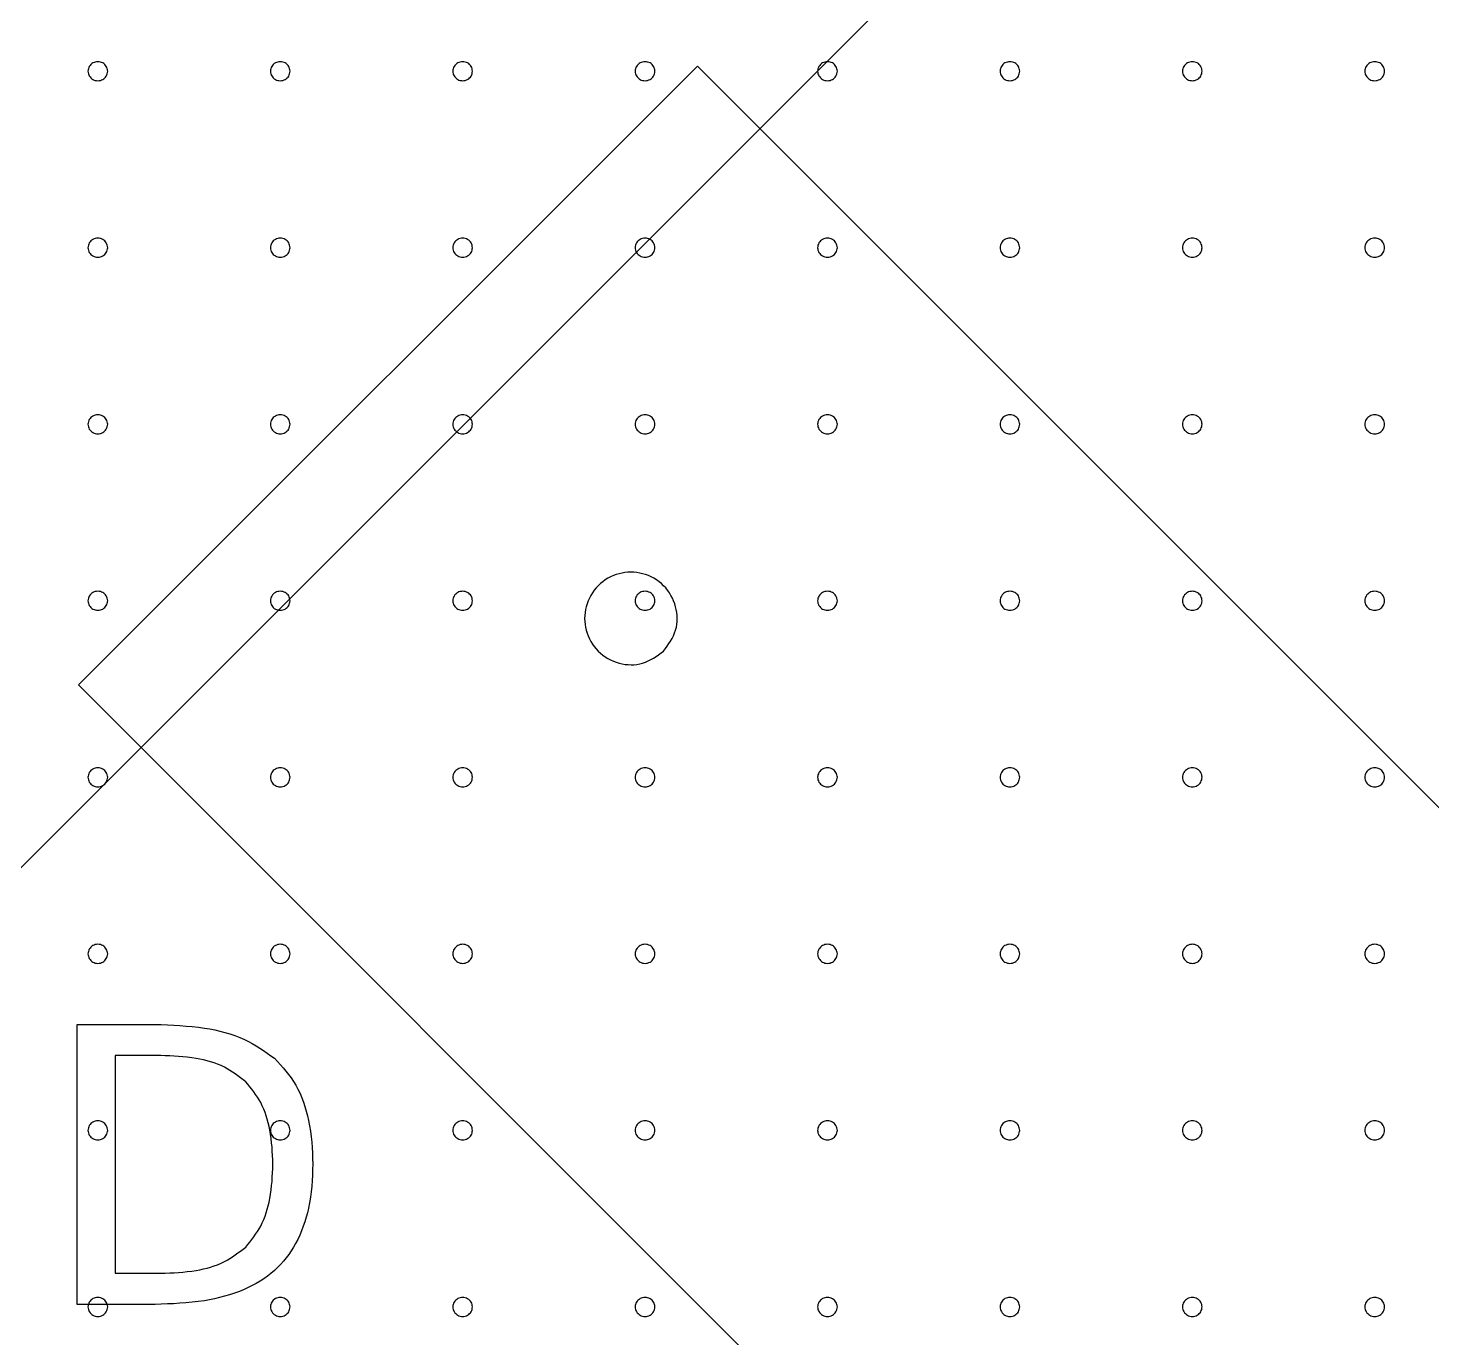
# Model space of a CAD drawing. Extents: x 0 to 210, y 0 to 204.
# Drawn here: x 41.4 to 82.65, y 129.62 to 168.11 of the extents above; entities that cross this region are included whole.
import ezdxf

# ---------------------------------------------------------------- set-up
doc = ezdxf.new("R2010")
doc.units = 0
doc.layers.add('Capa_1', color=7, linetype='CONTINUOUS')

msp = doc.modelspace()

# ---------------------------------------------------------------- linework, layer by layer
at = {"layer": 'Capa_1', "color": 7}
for p, q in [((74.852279, 177.103253), (32.675491, 134.926466)), ((43.734464, 166.838263), (43.734464, 166.838263)), ((49.095014, 166.838263), (49.095014, 166.838263)), ((54.455564, 166.838263), (54.455564, 166.838263)), ((59.816116, 166.838263), (59.816116, 166.838263)), ((65.176666, 166.838263), (65.176666, 166.838263)), ((70.537216, 166.838263), (70.537216, 166.838263)), ((75.897765, 166.838263), (75.897765, 166.838263)), ((81.258318, 166.838263), (81.258318, 166.838263)), ((43.734464, 161.651476), (43.734464, 161.651476)), ((49.095014, 161.651476), (49.095014, 161.651476)), ((54.455564, 161.651476), (54.455564, 161.651476)), ((59.816116, 161.651476), (59.816116, 161.651476)), ((65.176666, 161.651476), (65.176666, 161.651476)), ((70.537216, 161.651476), (70.537216, 161.651476)), ((75.897765, 161.651476), (75.897765, 161.651476)), ((81.258318, 161.651476), (81.258318, 161.651476)), ((43.734464, 156.46469), (43.734464, 156.46469)), ((49.095014, 156.46469), (49.095014, 156.46469)), ((54.455564, 156.46469), (54.455564, 156.46469)), ((59.816116, 156.46469), (59.816116, 156.46469)), ((65.176666, 156.46469), (65.176666, 156.46469)), ((70.537216, 156.46469), (70.537216, 156.46469)), ((75.897765, 156.46469), (75.897765, 156.46469)), ((81.258318, 156.46469), (81.258318, 156.46469)), ((43.734464, 151.277904), (43.734464, 151.277904)), ((49.095014, 151.277904), (49.095014, 151.277904)), ((54.455564, 151.277904), (54.455564, 151.277904)), ((59.816116, 151.277904), (59.816116, 151.277904)), ((65.176666, 151.277904), (65.176666, 151.277904)), ((70.537216, 151.277904), (70.537216, 151.277904)), ((75.897765, 151.277904), (75.897765, 151.277904)), ((81.258318, 151.277904), (81.258318, 151.277904)), ((60.071248, 149.798909), (60.071248, 149.798909)), ((43.734464, 146.091115), (43.734464, 146.091115)), ((49.095014, 146.091115), (49.095014, 146.091115)), ((54.455564, 146.091115), (54.455564, 146.091115)), ((59.816116, 146.091115), (59.816116, 146.091115)), ((65.176666, 146.091115), (65.176666, 146.091115)), ((70.537216, 146.091115), (70.537216, 146.091115)), ((75.897765, 146.091115), (75.897765, 146.091115)), ((81.258318, 146.091115), (81.258318, 146.091115)), ((43.734464, 140.904328), (43.734464, 140.904328)), ((49.095014, 140.904328), (49.095014, 140.904328)), ((54.455564, 140.904328), (54.455564, 140.904328)), ((59.816116, 140.904328), (59.816116, 140.904328)), ((65.176666, 140.904328), (65.176666, 140.904328)), ((70.537216, 140.904328), (70.537216, 140.904328)), ((75.897765, 140.904328), (75.897765, 140.904328)), ((81.258318, 140.904328), (81.258318, 140.904328)), ((43.734464, 135.717542), (43.734464, 135.717542)), ((49.095014, 135.717542), (49.095014, 135.717542)), ((54.455564, 135.717542), (54.455564, 135.717542)), ((59.816116, 135.717542), (59.816116, 135.717542)), ((65.176666, 135.717542), (65.176666, 135.717542)), ((70.537216, 135.717542), (70.537216, 135.717542)), ((75.897765, 135.717542), (75.897765, 135.717542)), ((81.258318, 135.717542), (81.258318, 135.717542)), ((43.734464, 130.530756), (43.734464, 130.530756)), ((49.095014, 130.530756), (49.095014, 130.530756)), ((54.455564, 130.530756), (54.455564, 130.530756)), ((59.816116, 130.530756), (59.816116, 130.530756)), ((65.176666, 130.530756), (65.176666, 130.530756)), ((70.537216, 130.530756), (70.537216, 130.530756)), ((75.897765, 130.530756), (75.897765, 130.530756)), ((81.258318, 130.530756), (81.258318, 130.530756))]:
    msp.add_line(p, q, dxfattribs=at)
at = {"layer": 'Capa_1', "color": 1}
for p, q in [((42.880105, 148.804839), (61.06532, 166.990054)), ((61.06532, 166.990054), (97.635311, 130.420059)), ((79.450097, 112.234848), (42.880105, 148.804839))]:
    msp.add_line(p, q, dxfattribs=at)
at = {"layer": 'Capa_1', "color": 5}
for p, q in [((42.8408, 138.832238), (45.128344, 138.832238)), ((42.8408, 130.602595), (42.8408, 138.832238)), ((42.8408, 138.832238), (42.8408, 138.832238)), ((43.954254, 137.917222), (43.954254, 131.517613)), ((45.299221, 137.917222), (43.954254, 137.917222)), ((43.954254, 137.917222), (43.954254, 137.917222)), ((43.954254, 131.517613), (45.299221, 131.517613)), ((45.128344, 130.602595), (42.8408, 130.602595))]:
    msp.add_line(p, q, dxfattribs=at)
at = {"layer": 'Capa_1', "color": 7}
for points, knots in [([(43.734464, 166.838263), (43.726398, 166.788829), (43.710392, 166.690731), (43.594758, 166.584278), (43.470445, 166.551998), (43.369826, 166.564929), (43.299381, 166.593072), (43.238782, 166.637932), (43.192227, 166.696538), (43.16291, 166.76486), (43.152871, 166.838262), (43.16291, 166.911665), (43.192228, 166.979986), (43.238783, 167.038591), (43.299381, 167.083451), (43.369826, 167.111594), (43.470445, 167.124524), (43.594757, 167.092245), (43.710391, 166.985793), (43.726398, 166.887696), (43.734464, 166.838263)], [0, 0, 0, 0, 0.146605, 0.290931, 0.441768, 0.517413, 0.592123, 0.666911, 0.741063, 0.814052, 0.887328, 0.960604, 1.033593, 1.107744, 1.182532, 1.257241, 1.332887, 1.483723, 1.628047, 1.774652, 1.774652, 1.774652, 1.774652]), ([(49.095014, 166.838263), (49.086948, 166.788829), (49.070942, 166.690731), (48.955307, 166.584278), (48.830995, 166.551998), (48.730375, 166.564929), (48.659931, 166.593072), (48.599332, 166.637932), (48.552777, 166.696538), (48.52346, 166.76486), (48.51342, 166.838262), (48.52346, 166.911665), (48.552778, 166.979986), (48.599332, 167.038591), (48.659931, 167.083451), (48.730376, 167.111594), (48.830994, 167.124524), (48.955307, 167.092245), (49.070941, 166.985793), (49.086948, 166.887696), (49.095014, 166.838263)], [0, 0, 0, 0, 0.146605, 0.290931, 0.441768, 0.517413, 0.592123, 0.666911, 0.741063, 0.814052, 0.887328, 0.960604, 1.033593, 1.107744, 1.182532, 1.257241, 1.332887, 1.483723, 1.628047, 1.774652, 1.774652, 1.774652, 1.774652]), ([(54.455564, 166.838263), (54.447498, 166.788829), (54.431492, 166.690731), (54.315857, 166.584278), (54.191544, 166.551998), (54.090925, 166.564929), (54.02048, 166.593072), (53.959881, 166.637932), (53.913327, 166.696538), (53.884009, 166.76486), (53.87397, 166.838262), (53.88401, 166.911665), (53.913328, 166.979986), (53.959882, 167.038591), (54.020481, 167.083451), (54.090926, 167.111594), (54.191544, 167.124524), (54.315856, 167.092245), (54.431491, 166.985793), (54.447498, 166.887696), (54.455564, 166.838263)], [0, 0, 0, 0, 0.146605, 0.290931, 0.441768, 0.517413, 0.592123, 0.666911, 0.741063, 0.814052, 0.887328, 0.960604, 1.033593, 1.107744, 1.182532, 1.257241, 1.332887, 1.483723, 1.628047, 1.774652, 1.774652, 1.774652, 1.774652]), ([(59.816116, 166.838263), (59.80805, 166.788829), (59.792044, 166.690731), (59.67641, 166.584278), (59.552097, 166.551998), (59.451478, 166.564929), (59.381033, 166.593072), (59.320434, 166.637932), (59.273879, 166.696538), (59.244562, 166.76486), (59.234522, 166.838262), (59.244562, 166.911665), (59.27388, 166.979986), (59.320435, 167.038591), (59.381033, 167.083451), (59.451478, 167.111594), (59.552096, 167.124524), (59.676409, 167.092245), (59.792043, 166.985793), (59.80805, 166.887696), (59.816116, 166.838263)], [0, 0, 0, 0, 0.146605, 0.290931, 0.441768, 0.517413, 0.592123, 0.666911, 0.741063, 0.814052, 0.887328, 0.960604, 1.033593, 1.107744, 1.182532, 1.257241, 1.332887, 1.483723, 1.628047, 1.774652, 1.774652, 1.774652, 1.774652]), ([(65.176666, 166.838263), (65.1686, 166.788829), (65.152594, 166.690731), (65.036959, 166.584278), (64.912646, 166.551998), (64.812027, 166.564929), (64.741582, 166.593072), (64.680983, 166.637932), (64.634429, 166.696538), (64.605112, 166.76486), (64.595072, 166.838262), (64.605112, 166.911665), (64.63443, 166.979986), (64.680984, 167.038591), (64.741583, 167.083451), (64.812028, 167.111594), (64.912646, 167.124524), (65.036958, 167.092245), (65.152593, 166.985793), (65.1686, 166.887696), (65.176666, 166.838263)], [0, 0, 0, 0, 0.146605, 0.290931, 0.441768, 0.517413, 0.592123, 0.666911, 0.741063, 0.814052, 0.887328, 0.960604, 1.033593, 1.107744, 1.182532, 1.257241, 1.332887, 1.483723, 1.628047, 1.774652, 1.774652, 1.774652, 1.774652]), ([(70.537216, 166.838263), (70.52915, 166.788829), (70.513143, 166.690731), (70.397509, 166.584278), (70.273196, 166.551998), (70.172577, 166.564929), (70.102132, 166.593072), (70.041533, 166.637932), (69.994979, 166.696538), (69.965661, 166.76486), (69.955622, 166.838262), (69.965662, 166.911665), (69.99498, 166.979986), (70.041534, 167.038591), (70.102133, 167.083451), (70.172578, 167.111594), (70.273196, 167.124524), (70.397508, 167.092245), (70.513142, 166.985793), (70.529149, 166.887696), (70.537216, 166.838263)], [0, 0, 0, 0, 0.146605, 0.290931, 0.441768, 0.517413, 0.592123, 0.666911, 0.741063, 0.814052, 0.887328, 0.960604, 1.033593, 1.107744, 1.182532, 1.257241, 1.332887, 1.483723, 1.628047, 1.774652, 1.774652, 1.774652, 1.774652]), ([(75.897765, 166.838263), (75.8897, 166.788829), (75.873693, 166.690731), (75.758059, 166.584278), (75.633746, 166.551998), (75.533127, 166.564929), (75.462682, 166.593072), (75.402083, 166.637932), (75.355529, 166.696538), (75.326211, 166.76486), (75.316172, 166.838262), (75.326212, 166.911665), (75.355529, 166.979986), (75.402084, 167.038591), (75.462683, 167.083451), (75.533127, 167.111594), (75.633746, 167.124524), (75.758058, 167.092245), (75.873692, 166.985793), (75.889699, 166.887696), (75.897765, 166.838263)], [0, 0, 0, 0, 0.146605, 0.290931, 0.441768, 0.517413, 0.592123, 0.666911, 0.741063, 0.814052, 0.887328, 0.960604, 1.033593, 1.107744, 1.182532, 1.257241, 1.332887, 1.483723, 1.628047, 1.774652, 1.774652, 1.774652, 1.774652]), ([(81.258318, 166.838263), (81.250252, 166.788829), (81.234246, 166.690731), (81.118611, 166.584278), (80.994298, 166.551998), (80.893679, 166.564929), (80.823234, 166.593072), (80.762635, 166.637932), (80.716081, 166.696538), (80.686763, 166.76486), (80.676724, 166.838262), (80.686764, 166.911665), (80.716082, 166.979986), (80.762636, 167.038591), (80.823235, 167.083451), (80.89368, 167.111594), (80.994298, 167.124524), (81.11861, 167.092245), (81.234244, 166.985793), (81.250252, 166.887696), (81.258318, 166.838263)], [0, 0, 0, 0, 0.146605, 0.290931, 0.441768, 0.517413, 0.592123, 0.666911, 0.741063, 0.814052, 0.887328, 0.960604, 1.033593, 1.107744, 1.182532, 1.257241, 1.332887, 1.483723, 1.628047, 1.774652, 1.774652, 1.774652, 1.774652]), ([(43.734464, 161.651476), (43.726398, 161.602043), (43.710392, 161.503945), (43.594758, 161.397492), (43.470445, 161.365212), (43.369826, 161.378143), (43.299381, 161.406286), (43.238782, 161.451146), (43.192227, 161.509751), (43.16291, 161.578074), (43.152871, 161.651476), (43.16291, 161.724878), (43.192228, 161.7932), (43.238783, 161.851805), (43.299381, 161.896665), (43.369826, 161.924807), (43.470445, 161.937738), (43.594757, 161.905459), (43.710391, 161.799007), (43.726398, 161.700909), (43.734464, 161.651476)], [0, 0, 0, 0, 0.146605, 0.290931, 0.441768, 0.517413, 0.592123, 0.666911, 0.741063, 0.814052, 0.887328, 0.960604, 1.033593, 1.107744, 1.182532, 1.257241, 1.332887, 1.483723, 1.628047, 1.774652, 1.774652, 1.774652, 1.774652]), ([(49.095014, 161.651476), (49.086948, 161.602043), (49.070942, 161.503945), (48.955307, 161.397492), (48.830995, 161.365212), (48.730375, 161.378143), (48.659931, 161.406286), (48.599332, 161.451146), (48.552777, 161.509751), (48.52346, 161.578074), (48.51342, 161.651476), (48.52346, 161.724878), (48.552778, 161.7932), (48.599332, 161.851805), (48.659931, 161.896665), (48.730376, 161.924807), (48.830994, 161.937738), (48.955307, 161.905459), (49.070941, 161.799007), (49.086948, 161.700909), (49.095014, 161.651476)], [0, 0, 0, 0, 0.146605, 0.290931, 0.441768, 0.517413, 0.592123, 0.666911, 0.741063, 0.814052, 0.887328, 0.960604, 1.033593, 1.107744, 1.182532, 1.257241, 1.332887, 1.483723, 1.628047, 1.774652, 1.774652, 1.774652, 1.774652]), ([(54.455564, 161.651476), (54.447498, 161.602043), (54.431492, 161.503945), (54.315857, 161.397492), (54.191544, 161.365212), (54.090925, 161.378143), (54.02048, 161.406286), (53.959881, 161.451146), (53.913327, 161.509751), (53.884009, 161.578074), (53.87397, 161.651476), (53.88401, 161.724878), (53.913328, 161.7932), (53.959882, 161.851805), (54.020481, 161.896665), (54.090926, 161.924807), (54.191544, 161.937738), (54.315856, 161.905459), (54.431491, 161.799007), (54.447498, 161.700909), (54.455564, 161.651476)], [0, 0, 0, 0, 0.146605, 0.290931, 0.441768, 0.517413, 0.592123, 0.666911, 0.741063, 0.814052, 0.887328, 0.960604, 1.033593, 1.107744, 1.182532, 1.257241, 1.332887, 1.483723, 1.628047, 1.774652, 1.774652, 1.774652, 1.774652]), ([(59.816116, 161.651476), (59.80805, 161.602043), (59.792044, 161.503945), (59.67641, 161.397492), (59.552097, 161.365212), (59.451478, 161.378143), (59.381033, 161.406286), (59.320434, 161.451146), (59.273879, 161.509751), (59.244562, 161.578074), (59.234522, 161.651476), (59.244562, 161.724878), (59.27388, 161.7932), (59.320435, 161.851805), (59.381033, 161.896665), (59.451478, 161.924807), (59.552096, 161.937738), (59.676409, 161.905459), (59.792043, 161.799007), (59.80805, 161.700909), (59.816116, 161.651476)], [0, 0, 0, 0, 0.146605, 0.290931, 0.441768, 0.517413, 0.592123, 0.666911, 0.741063, 0.814052, 0.887328, 0.960604, 1.033593, 1.107744, 1.182532, 1.257241, 1.332887, 1.483723, 1.628047, 1.774652, 1.774652, 1.774652, 1.774652]), ([(65.176666, 161.651476), (65.1686, 161.602043), (65.152594, 161.503945), (65.036959, 161.397492), (64.912646, 161.365212), (64.812027, 161.378143), (64.741582, 161.406286), (64.680983, 161.451146), (64.634429, 161.509751), (64.605112, 161.578074), (64.595072, 161.651476), (64.605112, 161.724878), (64.63443, 161.7932), (64.680984, 161.851805), (64.741583, 161.896665), (64.812028, 161.924807), (64.912646, 161.937738), (65.036958, 161.905459), (65.152593, 161.799007), (65.1686, 161.700909), (65.176666, 161.651476)], [0, 0, 0, 0, 0.146605, 0.290931, 0.441768, 0.517413, 0.592123, 0.666911, 0.741063, 0.814052, 0.887328, 0.960604, 1.033593, 1.107744, 1.182532, 1.257241, 1.332887, 1.483723, 1.628047, 1.774652, 1.774652, 1.774652, 1.774652]), ([(70.537216, 161.651476), (70.52915, 161.602043), (70.513143, 161.503945), (70.397509, 161.397492), (70.273196, 161.365212), (70.172577, 161.378143), (70.102132, 161.406286), (70.041533, 161.451146), (69.994979, 161.509751), (69.965661, 161.578074), (69.955622, 161.651476), (69.965662, 161.724878), (69.99498, 161.7932), (70.041534, 161.851805), (70.102133, 161.896665), (70.172578, 161.924807), (70.273196, 161.937738), (70.397508, 161.905459), (70.513142, 161.799007), (70.529149, 161.700909), (70.537216, 161.651476)], [0, 0, 0, 0, 0.146605, 0.290931, 0.441768, 0.517413, 0.592123, 0.666911, 0.741063, 0.814052, 0.887328, 0.960604, 1.033593, 1.107744, 1.182532, 1.257241, 1.332887, 1.483723, 1.628047, 1.774652, 1.774652, 1.774652, 1.774652]), ([(75.897765, 161.651476), (75.8897, 161.602043), (75.873693, 161.503945), (75.758059, 161.397492), (75.633746, 161.365212), (75.533127, 161.378143), (75.462682, 161.406286), (75.402083, 161.451146), (75.355529, 161.509751), (75.326211, 161.578074), (75.316172, 161.651476), (75.326212, 161.724878), (75.355529, 161.7932), (75.402084, 161.851805), (75.462683, 161.896665), (75.533127, 161.924807), (75.633746, 161.937738), (75.758058, 161.905459), (75.873692, 161.799007), (75.889699, 161.700909), (75.897765, 161.651476)], [0, 0, 0, 0, 0.146605, 0.290931, 0.441768, 0.517413, 0.592123, 0.666911, 0.741063, 0.814052, 0.887328, 0.960604, 1.033593, 1.107744, 1.182532, 1.257241, 1.332887, 1.483723, 1.628047, 1.774652, 1.774652, 1.774652, 1.774652]), ([(81.258318, 161.651476), (81.250252, 161.602043), (81.234246, 161.503945), (81.118611, 161.397492), (80.994298, 161.365212), (80.893679, 161.378143), (80.823234, 161.406286), (80.762635, 161.451146), (80.716081, 161.509751), (80.686763, 161.578074), (80.676724, 161.651476), (80.686764, 161.724878), (80.716082, 161.7932), (80.762636, 161.851805), (80.823235, 161.896665), (80.89368, 161.924807), (80.994298, 161.937738), (81.11861, 161.905459), (81.234244, 161.799007), (81.250252, 161.700909), (81.258318, 161.651476)], [0, 0, 0, 0, 0.146605, 0.290931, 0.441768, 0.517413, 0.592123, 0.666911, 0.741063, 0.814052, 0.887328, 0.960604, 1.033593, 1.107744, 1.182532, 1.257241, 1.332887, 1.483723, 1.628047, 1.774652, 1.774652, 1.774652, 1.774652]), ([(43.734464, 156.46469), (43.726398, 156.415256), (43.710392, 156.317158), (43.594758, 156.210705), (43.470445, 156.178426), (43.369826, 156.191356), (43.299381, 156.2195), (43.238782, 156.264359), (43.192227, 156.322965), (43.16291, 156.391287), (43.152871, 156.46469), (43.16291, 156.538092), (43.192228, 156.606414), (43.238783, 156.665019), (43.299381, 156.709878), (43.369826, 156.738021), (43.470445, 156.750951), (43.594757, 156.718672), (43.710391, 156.61222), (43.726398, 156.514123), (43.734464, 156.46469)], [0, 0, 0, 0, 0.146605, 0.290931, 0.441768, 0.517413, 0.592123, 0.666911, 0.741063, 0.814052, 0.887328, 0.960604, 1.033593, 1.107744, 1.182532, 1.257241, 1.332887, 1.483723, 1.628047, 1.774652, 1.774652, 1.774652, 1.774652]), ([(49.095014, 156.46469), (49.086948, 156.415256), (49.070942, 156.317158), (48.955307, 156.210705), (48.830995, 156.178426), (48.730375, 156.191356), (48.659931, 156.2195), (48.599332, 156.264359), (48.552777, 156.322965), (48.52346, 156.391287), (48.51342, 156.46469), (48.52346, 156.538092), (48.552778, 156.606414), (48.599332, 156.665019), (48.659931, 156.709878), (48.730376, 156.738021), (48.830994, 156.750951), (48.955307, 156.718672), (49.070941, 156.61222), (49.086948, 156.514123), (49.095014, 156.46469)], [0, 0, 0, 0, 0.146605, 0.290931, 0.441768, 0.517413, 0.592123, 0.666911, 0.741063, 0.814052, 0.887328, 0.960604, 1.033593, 1.107744, 1.182532, 1.257241, 1.332887, 1.483723, 1.628047, 1.774652, 1.774652, 1.774652, 1.774652]), ([(54.455564, 156.46469), (54.447498, 156.415256), (54.431492, 156.317158), (54.315857, 156.210705), (54.191544, 156.178426), (54.090925, 156.191356), (54.02048, 156.2195), (53.959881, 156.264359), (53.913327, 156.322965), (53.884009, 156.391287), (53.87397, 156.46469), (53.88401, 156.538092), (53.913328, 156.606414), (53.959882, 156.665019), (54.020481, 156.709878), (54.090926, 156.738021), (54.191544, 156.750951), (54.315856, 156.718672), (54.431491, 156.61222), (54.447498, 156.514123), (54.455564, 156.46469)], [0, 0, 0, 0, 0.146605, 0.290931, 0.441768, 0.517413, 0.592123, 0.666911, 0.741063, 0.814052, 0.887328, 0.960604, 1.033593, 1.107744, 1.182532, 1.257241, 1.332887, 1.483723, 1.628047, 1.774652, 1.774652, 1.774652, 1.774652]), ([(59.816116, 156.46469), (59.80805, 156.415256), (59.792044, 156.317158), (59.67641, 156.210705), (59.552097, 156.178426), (59.451478, 156.191356), (59.381033, 156.2195), (59.320434, 156.264359), (59.273879, 156.322965), (59.244562, 156.391287), (59.234522, 156.46469), (59.244562, 156.538092), (59.27388, 156.606414), (59.320435, 156.665019), (59.381033, 156.709878), (59.451478, 156.738021), (59.552096, 156.750951), (59.676409, 156.718672), (59.792043, 156.61222), (59.80805, 156.514123), (59.816116, 156.46469)], [0, 0, 0, 0, 0.146605, 0.290931, 0.441768, 0.517413, 0.592123, 0.666911, 0.741063, 0.814052, 0.887328, 0.960604, 1.033593, 1.107744, 1.182532, 1.257241, 1.332887, 1.483723, 1.628047, 1.774652, 1.774652, 1.774652, 1.774652]), ([(65.176666, 156.46469), (65.1686, 156.415256), (65.152594, 156.317158), (65.036959, 156.210705), (64.912646, 156.178426), (64.812027, 156.191356), (64.741582, 156.2195), (64.680983, 156.264359), (64.634429, 156.322965), (64.605112, 156.391287), (64.595072, 156.46469), (64.605112, 156.538092), (64.63443, 156.606414), (64.680984, 156.665019), (64.741583, 156.709878), (64.812028, 156.738021), (64.912646, 156.750951), (65.036958, 156.718672), (65.152593, 156.61222), (65.1686, 156.514123), (65.176666, 156.46469)], [0, 0, 0, 0, 0.146605, 0.290931, 0.441768, 0.517413, 0.592123, 0.666911, 0.741063, 0.814052, 0.887328, 0.960604, 1.033593, 1.107744, 1.182532, 1.257241, 1.332887, 1.483723, 1.628047, 1.774652, 1.774652, 1.774652, 1.774652]), ([(70.537216, 156.46469), (70.52915, 156.415256), (70.513143, 156.317158), (70.397509, 156.210705), (70.273196, 156.178426), (70.172577, 156.191356), (70.102132, 156.2195), (70.041533, 156.264359), (69.994979, 156.322965), (69.965661, 156.391287), (69.955622, 156.46469), (69.965662, 156.538092), (69.99498, 156.606414), (70.041534, 156.665019), (70.102133, 156.709878), (70.172578, 156.738021), (70.273196, 156.750951), (70.397508, 156.718672), (70.513142, 156.61222), (70.529149, 156.514123), (70.537216, 156.46469)], [0, 0, 0, 0, 0.146605, 0.290931, 0.441768, 0.517413, 0.592123, 0.666911, 0.741063, 0.814052, 0.887328, 0.960604, 1.033593, 1.107744, 1.182532, 1.257241, 1.332887, 1.483723, 1.628047, 1.774652, 1.774652, 1.774652, 1.774652]), ([(75.897765, 156.46469), (75.8897, 156.415256), (75.873693, 156.317158), (75.758059, 156.210705), (75.633746, 156.178426), (75.533127, 156.191356), (75.462682, 156.2195), (75.402083, 156.264359), (75.355529, 156.322965), (75.326211, 156.391287), (75.316172, 156.46469), (75.326212, 156.538092), (75.355529, 156.606414), (75.402084, 156.665019), (75.462683, 156.709878), (75.533127, 156.738021), (75.633746, 156.750951), (75.758058, 156.718672), (75.873692, 156.61222), (75.889699, 156.514123), (75.897765, 156.46469)], [0, 0, 0, 0, 0.146605, 0.290931, 0.441768, 0.517413, 0.592123, 0.666911, 0.741063, 0.814052, 0.887328, 0.960604, 1.033593, 1.107744, 1.182532, 1.257241, 1.332887, 1.483723, 1.628047, 1.774652, 1.774652, 1.774652, 1.774652]), ([(81.258318, 156.46469), (81.250252, 156.415256), (81.234246, 156.317158), (81.118611, 156.210705), (80.994298, 156.178426), (80.893679, 156.191356), (80.823234, 156.2195), (80.762635, 156.264359), (80.716081, 156.322965), (80.686763, 156.391287), (80.676724, 156.46469), (80.686764, 156.538092), (80.716082, 156.606414), (80.762636, 156.665019), (80.823235, 156.709878), (80.89368, 156.738021), (80.994298, 156.750951), (81.11861, 156.718672), (81.234244, 156.61222), (81.250252, 156.514123), (81.258318, 156.46469)], [0, 0, 0, 0, 0.146605, 0.290931, 0.441768, 0.517413, 0.592123, 0.666911, 0.741063, 0.814052, 0.887328, 0.960604, 1.033593, 1.107744, 1.182532, 1.257241, 1.332887, 1.483723, 1.628047, 1.774652, 1.774652, 1.774652, 1.774652]), ([(60.071248, 149.798909), (59.875452, 149.655931), (59.489665, 149.374217), (58.739691, 149.389327), (58.104537, 149.752192), (57.736432, 150.392586), (57.736729, 151.127153), (58.103621, 151.766536), (58.743004, 152.133429), (59.477571, 152.133725), (60.117965, 151.76562), (60.48083, 151.130466), (60.495941, 150.380492), (60.214226, 149.994706), (60.071248, 149.798909)], [0, 0, 0, 0, 0.710507, 1.399941, 2.110449, 2.820956, 3.51039, 4.220898, 4.931405, 5.620839, 6.331346, 7.041854, 7.731288, 8.441795, 8.441795, 8.441795, 8.441795]), ([(43.734464, 151.277904), (43.726398, 151.22847), (43.710392, 151.130372), (43.594758, 151.023919), (43.470445, 150.991639), (43.369826, 151.00457), (43.299381, 151.032713), (43.238782, 151.077573), (43.192227, 151.136179), (43.16291, 151.204501), (43.152871, 151.277903), (43.16291, 151.351306), (43.192228, 151.419627), (43.238783, 151.478232), (43.299381, 151.523092), (43.369826, 151.551235), (43.470445, 151.564165), (43.594757, 151.531886), (43.710391, 151.425434), (43.726398, 151.327337), (43.734464, 151.277904)], [0, 0, 0, 0, 0.146605, 0.290931, 0.441768, 0.517413, 0.592123, 0.666911, 0.741063, 0.814052, 0.887328, 0.960604, 1.033593, 1.107744, 1.182532, 1.257241, 1.332887, 1.483723, 1.628047, 1.774652, 1.774652, 1.774652, 1.774652]), ([(49.095014, 151.277904), (49.086948, 151.22847), (49.070942, 151.130372), (48.955307, 151.023919), (48.830995, 150.991639), (48.730375, 151.00457), (48.659931, 151.032713), (48.599332, 151.077573), (48.552777, 151.136179), (48.52346, 151.204501), (48.51342, 151.277903), (48.52346, 151.351306), (48.552778, 151.419627), (48.599332, 151.478232), (48.659931, 151.523092), (48.730376, 151.551235), (48.830994, 151.564165), (48.955307, 151.531886), (49.070941, 151.425434), (49.086948, 151.327337), (49.095014, 151.277904)], [0, 0, 0, 0, 0.146605, 0.290931, 0.441768, 0.517413, 0.592123, 0.666911, 0.741063, 0.814052, 0.887328, 0.960604, 1.033593, 1.107744, 1.182532, 1.257241, 1.332887, 1.483723, 1.628047, 1.774652, 1.774652, 1.774652, 1.774652]), ([(54.455564, 151.277904), (54.447498, 151.22847), (54.431492, 151.130372), (54.315857, 151.023919), (54.191544, 150.991639), (54.090925, 151.00457), (54.02048, 151.032713), (53.959881, 151.077573), (53.913327, 151.136179), (53.884009, 151.204501), (53.87397, 151.277903), (53.88401, 151.351306), (53.913328, 151.419627), (53.959882, 151.478232), (54.020481, 151.523092), (54.090926, 151.551235), (54.191544, 151.564165), (54.315856, 151.531886), (54.431491, 151.425434), (54.447498, 151.327337), (54.455564, 151.277904)], [0, 0, 0, 0, 0.146605, 0.290931, 0.441768, 0.517413, 0.592123, 0.666911, 0.741063, 0.814052, 0.887328, 0.960604, 1.033593, 1.107744, 1.182532, 1.257241, 1.332887, 1.483723, 1.628047, 1.774652, 1.774652, 1.774652, 1.774652]), ([(59.816116, 151.277904), (59.80805, 151.22847), (59.792044, 151.130372), (59.67641, 151.023919), (59.552097, 150.991639), (59.451478, 151.00457), (59.381033, 151.032713), (59.320434, 151.077573), (59.273879, 151.136179), (59.244562, 151.204501), (59.234522, 151.277903), (59.244562, 151.351306), (59.27388, 151.419627), (59.320435, 151.478232), (59.381033, 151.523092), (59.451478, 151.551235), (59.552096, 151.564165), (59.676409, 151.531886), (59.792043, 151.425434), (59.80805, 151.327337), (59.816116, 151.277904)], [0, 0, 0, 0, 0.146605, 0.290931, 0.441768, 0.517413, 0.592123, 0.666911, 0.741063, 0.814052, 0.887328, 0.960604, 1.033593, 1.107744, 1.182532, 1.257241, 1.332887, 1.483723, 1.628047, 1.774652, 1.774652, 1.774652, 1.774652]), ([(65.176666, 151.277904), (65.1686, 151.22847), (65.152594, 151.130372), (65.036959, 151.023919), (64.912646, 150.991639), (64.812027, 151.00457), (64.741582, 151.032713), (64.680983, 151.077573), (64.634429, 151.136179), (64.605112, 151.204501), (64.595072, 151.277903), (64.605112, 151.351306), (64.63443, 151.419627), (64.680984, 151.478232), (64.741583, 151.523092), (64.812028, 151.551235), (64.912646, 151.564165), (65.036958, 151.531886), (65.152593, 151.425434), (65.1686, 151.327337), (65.176666, 151.277904)], [0, 0, 0, 0, 0.146605, 0.290931, 0.441768, 0.517413, 0.592123, 0.666911, 0.741063, 0.814052, 0.887328, 0.960604, 1.033593, 1.107744, 1.182532, 1.257241, 1.332887, 1.483723, 1.628047, 1.774652, 1.774652, 1.774652, 1.774652]), ([(70.537216, 151.277904), (70.52915, 151.22847), (70.513143, 151.130372), (70.397509, 151.023919), (70.273196, 150.991639), (70.172577, 151.00457), (70.102132, 151.032713), (70.041533, 151.077573), (69.994979, 151.136179), (69.965661, 151.204501), (69.955622, 151.277903), (69.965662, 151.351306), (69.99498, 151.419627), (70.041534, 151.478232), (70.102133, 151.523092), (70.172578, 151.551235), (70.273196, 151.564165), (70.397508, 151.531886), (70.513142, 151.425434), (70.529149, 151.327337), (70.537216, 151.277904)], [0, 0, 0, 0, 0.146605, 0.290931, 0.441768, 0.517413, 0.592123, 0.666911, 0.741063, 0.814052, 0.887328, 0.960604, 1.033593, 1.107744, 1.182532, 1.257241, 1.332887, 1.483723, 1.628047, 1.774652, 1.774652, 1.774652, 1.774652]), ([(75.897765, 151.277904), (75.8897, 151.22847), (75.873693, 151.130372), (75.758059, 151.023919), (75.633746, 150.991639), (75.533127, 151.00457), (75.462682, 151.032713), (75.402083, 151.077573), (75.355529, 151.136179), (75.326211, 151.204501), (75.316172, 151.277903), (75.326212, 151.351306), (75.355529, 151.419627), (75.402084, 151.478232), (75.462683, 151.523092), (75.533127, 151.551235), (75.633746, 151.564165), (75.758058, 151.531886), (75.873692, 151.425434), (75.889699, 151.327337), (75.897765, 151.277904)], [0, 0, 0, 0, 0.146605, 0.290931, 0.441768, 0.517413, 0.592123, 0.666911, 0.741063, 0.814052, 0.887328, 0.960604, 1.033593, 1.107744, 1.182532, 1.257241, 1.332887, 1.483723, 1.628047, 1.774652, 1.774652, 1.774652, 1.774652]), ([(81.258318, 151.277904), (81.250252, 151.22847), (81.234246, 151.130372), (81.118611, 151.023919), (80.994298, 150.991639), (80.893679, 151.00457), (80.823234, 151.032713), (80.762635, 151.077573), (80.716081, 151.136179), (80.686763, 151.204501), (80.676724, 151.277903), (80.686764, 151.351306), (80.716082, 151.419627), (80.762636, 151.478232), (80.823235, 151.523092), (80.89368, 151.551235), (80.994298, 151.564165), (81.11861, 151.531886), (81.234244, 151.425434), (81.250252, 151.327337), (81.258318, 151.277904)], [0, 0, 0, 0, 0.146605, 0.290931, 0.441768, 0.517413, 0.592123, 0.666911, 0.741063, 0.814052, 0.887328, 0.960604, 1.033593, 1.107744, 1.182532, 1.257241, 1.332887, 1.483723, 1.628047, 1.774652, 1.774652, 1.774652, 1.774652]), ([(43.734464, 146.091115), (43.726398, 146.041681), (43.710392, 145.943583), (43.594758, 145.83713), (43.470445, 145.804851), (43.369826, 145.817781), (43.299381, 145.845924), (43.238782, 145.890784), (43.192227, 145.94939), (43.16291, 146.017712), (43.152871, 146.091115), (43.16291, 146.164517), (43.192228, 146.232839), (43.238783, 146.291444), (43.299381, 146.336303), (43.369826, 146.364446), (43.470445, 146.377376), (43.594757, 146.345097), (43.710391, 146.238645), (43.726398, 146.140548), (43.734464, 146.091115)], [0, 0, 0, 0, 0.146605, 0.290931, 0.441768, 0.517413, 0.592123, 0.666911, 0.741063, 0.814052, 0.887328, 0.960604, 1.033593, 1.107744, 1.182532, 1.257241, 1.332887, 1.483723, 1.628047, 1.774652, 1.774652, 1.774652, 1.774652]), ([(49.095014, 146.091115), (49.086948, 146.041681), (49.070942, 145.943583), (48.955307, 145.83713), (48.830995, 145.804851), (48.730375, 145.817781), (48.659931, 145.845924), (48.599332, 145.890784), (48.552777, 145.94939), (48.52346, 146.017712), (48.51342, 146.091115), (48.52346, 146.164517), (48.552778, 146.232839), (48.599332, 146.291444), (48.659931, 146.336303), (48.730376, 146.364446), (48.830994, 146.377376), (48.955307, 146.345097), (49.070941, 146.238645), (49.086948, 146.140548), (49.095014, 146.091115)], [0, 0, 0, 0, 0.146605, 0.290931, 0.441768, 0.517413, 0.592123, 0.666911, 0.741063, 0.814052, 0.887328, 0.960604, 1.033593, 1.107744, 1.182532, 1.257241, 1.332887, 1.483723, 1.628047, 1.774652, 1.774652, 1.774652, 1.774652]), ([(54.455564, 146.091115), (54.447498, 146.041681), (54.431492, 145.943583), (54.315857, 145.83713), (54.191544, 145.804851), (54.090925, 145.817781), (54.02048, 145.845924), (53.959881, 145.890784), (53.913327, 145.94939), (53.884009, 146.017712), (53.87397, 146.091115), (53.88401, 146.164517), (53.913328, 146.232839), (53.959882, 146.291444), (54.020481, 146.336303), (54.090926, 146.364446), (54.191544, 146.377376), (54.315856, 146.345097), (54.431491, 146.238645), (54.447498, 146.140548), (54.455564, 146.091115)], [0, 0, 0, 0, 0.146605, 0.290931, 0.441768, 0.517413, 0.592123, 0.666911, 0.741063, 0.814052, 0.887328, 0.960604, 1.033593, 1.107744, 1.182532, 1.257241, 1.332887, 1.483723, 1.628047, 1.774652, 1.774652, 1.774652, 1.774652]), ([(59.816116, 146.091115), (59.80805, 146.041681), (59.792044, 145.943583), (59.67641, 145.83713), (59.552097, 145.804851), (59.451478, 145.817781), (59.381033, 145.845924), (59.320434, 145.890784), (59.273879, 145.94939), (59.244562, 146.017712), (59.234522, 146.091115), (59.244562, 146.164517), (59.27388, 146.232839), (59.320435, 146.291444), (59.381033, 146.336303), (59.451478, 146.364446), (59.552096, 146.377376), (59.676409, 146.345097), (59.792043, 146.238645), (59.80805, 146.140548), (59.816116, 146.091115)], [0, 0, 0, 0, 0.146605, 0.290931, 0.441768, 0.517413, 0.592123, 0.666911, 0.741063, 0.814052, 0.887328, 0.960604, 1.033593, 1.107744, 1.182532, 1.257241, 1.332887, 1.483723, 1.628047, 1.774652, 1.774652, 1.774652, 1.774652]), ([(65.176666, 146.091115), (65.1686, 146.041681), (65.152594, 145.943583), (65.036959, 145.83713), (64.912646, 145.804851), (64.812027, 145.817781), (64.741582, 145.845924), (64.680983, 145.890784), (64.634429, 145.94939), (64.605112, 146.017712), (64.595072, 146.091115), (64.605112, 146.164517), (64.63443, 146.232839), (64.680984, 146.291444), (64.741583, 146.336303), (64.812028, 146.364446), (64.912646, 146.377376), (65.036958, 146.345097), (65.152593, 146.238645), (65.1686, 146.140548), (65.176666, 146.091115)], [0, 0, 0, 0, 0.146605, 0.290931, 0.441768, 0.517413, 0.592123, 0.666911, 0.741063, 0.814052, 0.887328, 0.960604, 1.033593, 1.107744, 1.182532, 1.257241, 1.332887, 1.483723, 1.628047, 1.774652, 1.774652, 1.774652, 1.774652]), ([(70.537216, 146.091115), (70.52915, 146.041681), (70.513143, 145.943583), (70.397509, 145.83713), (70.273196, 145.804851), (70.172577, 145.817781), (70.102132, 145.845924), (70.041533, 145.890784), (69.994979, 145.94939), (69.965661, 146.017712), (69.955622, 146.091115), (69.965662, 146.164517), (69.99498, 146.232839), (70.041534, 146.291444), (70.102133, 146.336303), (70.172578, 146.364446), (70.273196, 146.377376), (70.397508, 146.345097), (70.513142, 146.238645), (70.529149, 146.140548), (70.537216, 146.091115)], [0, 0, 0, 0, 0.146605, 0.290931, 0.441768, 0.517413, 0.592123, 0.666911, 0.741063, 0.814052, 0.887328, 0.960604, 1.033593, 1.107744, 1.182532, 1.257241, 1.332887, 1.483723, 1.628047, 1.774652, 1.774652, 1.774652, 1.774652]), ([(75.897765, 146.091115), (75.8897, 146.041681), (75.873693, 145.943583), (75.758059, 145.83713), (75.633746, 145.804851), (75.533127, 145.817781), (75.462682, 145.845924), (75.402083, 145.890784), (75.355529, 145.94939), (75.326211, 146.017712), (75.316172, 146.091115), (75.326212, 146.164517), (75.355529, 146.232839), (75.402084, 146.291444), (75.462683, 146.336303), (75.533127, 146.364446), (75.633746, 146.377376), (75.758058, 146.345097), (75.873692, 146.238645), (75.889699, 146.140548), (75.897765, 146.091115)], [0, 0, 0, 0, 0.146605, 0.290931, 0.441768, 0.517413, 0.592123, 0.666911, 0.741063, 0.814052, 0.887328, 0.960604, 1.033593, 1.107744, 1.182532, 1.257241, 1.332887, 1.483723, 1.628047, 1.774652, 1.774652, 1.774652, 1.774652]), ([(81.258318, 146.091115), (81.250252, 146.041681), (81.234246, 145.943583), (81.118611, 145.83713), (80.994298, 145.804851), (80.893679, 145.817781), (80.823234, 145.845924), (80.762635, 145.890784), (80.716081, 145.94939), (80.686763, 146.017712), (80.676724, 146.091115), (80.686764, 146.164517), (80.716082, 146.232839), (80.762636, 146.291444), (80.823235, 146.336303), (80.89368, 146.364446), (80.994298, 146.377376), (81.11861, 146.345097), (81.234244, 146.238645), (81.250252, 146.140548), (81.258318, 146.091115)], [0, 0, 0, 0, 0.146605, 0.290931, 0.441768, 0.517413, 0.592123, 0.666911, 0.741063, 0.814052, 0.887328, 0.960604, 1.033593, 1.107744, 1.182532, 1.257241, 1.332887, 1.483723, 1.628047, 1.774652, 1.774652, 1.774652, 1.774652]), ([(43.734464, 140.904328), (43.726398, 140.854895), (43.710392, 140.756797), (43.594758, 140.650344), (43.470445, 140.618064), (43.369826, 140.630995), (43.299381, 140.659138), (43.238782, 140.703998), (43.192227, 140.762604), (43.16291, 140.830926), (43.152871, 140.904328), (43.16291, 140.977731), (43.192228, 141.046052), (43.238783, 141.104657), (43.299381, 141.149517), (43.369826, 141.17766), (43.470445, 141.19059), (43.594757, 141.158311), (43.710391, 141.051859), (43.726398, 140.953762), (43.734464, 140.904328)], [0, 0, 0, 0, 0.146605, 0.290931, 0.441768, 0.517413, 0.592123, 0.666911, 0.741063, 0.814052, 0.887328, 0.960604, 1.033593, 1.107744, 1.182532, 1.257241, 1.332887, 1.483723, 1.628047, 1.774652, 1.774652, 1.774652, 1.774652]), ([(49.095014, 140.904328), (49.086948, 140.854895), (49.070942, 140.756797), (48.955307, 140.650344), (48.830995, 140.618064), (48.730375, 140.630995), (48.659931, 140.659138), (48.599332, 140.703998), (48.552777, 140.762604), (48.52346, 140.830926), (48.51342, 140.904328), (48.52346, 140.977731), (48.552778, 141.046052), (48.599332, 141.104657), (48.659931, 141.149517), (48.730376, 141.17766), (48.830994, 141.19059), (48.955307, 141.158311), (49.070941, 141.051859), (49.086948, 140.953762), (49.095014, 140.904328)], [0, 0, 0, 0, 0.146605, 0.290931, 0.441768, 0.517413, 0.592123, 0.666911, 0.741063, 0.814052, 0.887328, 0.960604, 1.033593, 1.107744, 1.182532, 1.257241, 1.332887, 1.483723, 1.628047, 1.774652, 1.774652, 1.774652, 1.774652]), ([(54.455564, 140.904328), (54.447498, 140.854895), (54.431492, 140.756797), (54.315857, 140.650344), (54.191544, 140.618064), (54.090925, 140.630995), (54.02048, 140.659138), (53.959881, 140.703998), (53.913327, 140.762604), (53.884009, 140.830926), (53.87397, 140.904328), (53.88401, 140.977731), (53.913328, 141.046052), (53.959882, 141.104657), (54.020481, 141.149517), (54.090926, 141.17766), (54.191544, 141.19059), (54.315856, 141.158311), (54.431491, 141.051859), (54.447498, 140.953762), (54.455564, 140.904328)], [0, 0, 0, 0, 0.146605, 0.290931, 0.441768, 0.517413, 0.592123, 0.666911, 0.741063, 0.814052, 0.887328, 0.960604, 1.033593, 1.107744, 1.182532, 1.257241, 1.332887, 1.483723, 1.628047, 1.774652, 1.774652, 1.774652, 1.774652]), ([(59.816116, 140.904328), (59.80805, 140.854895), (59.792044, 140.756797), (59.67641, 140.650344), (59.552097, 140.618064), (59.451478, 140.630995), (59.381033, 140.659138), (59.320434, 140.703998), (59.273879, 140.762604), (59.244562, 140.830926), (59.234522, 140.904328), (59.244562, 140.977731), (59.27388, 141.046052), (59.320435, 141.104657), (59.381033, 141.149517), (59.451478, 141.17766), (59.552096, 141.19059), (59.676409, 141.158311), (59.792043, 141.051859), (59.80805, 140.953762), (59.816116, 140.904328)], [0, 0, 0, 0, 0.146605, 0.290931, 0.441768, 0.517413, 0.592123, 0.666911, 0.741063, 0.814052, 0.887328, 0.960604, 1.033593, 1.107744, 1.182532, 1.257241, 1.332887, 1.483723, 1.628047, 1.774652, 1.774652, 1.774652, 1.774652]), ([(65.176666, 140.904328), (65.1686, 140.854895), (65.152594, 140.756797), (65.036959, 140.650344), (64.912646, 140.618064), (64.812027, 140.630995), (64.741582, 140.659138), (64.680983, 140.703998), (64.634429, 140.762604), (64.605112, 140.830926), (64.595072, 140.904328), (64.605112, 140.977731), (64.63443, 141.046052), (64.680984, 141.104657), (64.741583, 141.149517), (64.812028, 141.17766), (64.912646, 141.19059), (65.036958, 141.158311), (65.152593, 141.051859), (65.1686, 140.953762), (65.176666, 140.904328)], [0, 0, 0, 0, 0.146605, 0.290931, 0.441768, 0.517413, 0.592123, 0.666911, 0.741063, 0.814052, 0.887328, 0.960604, 1.033593, 1.107744, 1.182532, 1.257241, 1.332887, 1.483723, 1.628047, 1.774652, 1.774652, 1.774652, 1.774652]), ([(70.537216, 140.904328), (70.52915, 140.854895), (70.513143, 140.756797), (70.397509, 140.650344), (70.273196, 140.618064), (70.172577, 140.630995), (70.102132, 140.659138), (70.041533, 140.703998), (69.994979, 140.762604), (69.965661, 140.830926), (69.955622, 140.904328), (69.965662, 140.977731), (69.99498, 141.046052), (70.041534, 141.104657), (70.102133, 141.149517), (70.172578, 141.17766), (70.273196, 141.19059), (70.397508, 141.158311), (70.513142, 141.051859), (70.529149, 140.953762), (70.537216, 140.904328)], [0, 0, 0, 0, 0.146605, 0.290931, 0.441768, 0.517413, 0.592123, 0.666911, 0.741063, 0.814052, 0.887328, 0.960604, 1.033593, 1.107744, 1.182532, 1.257241, 1.332887, 1.483723, 1.628047, 1.774652, 1.774652, 1.774652, 1.774652]), ([(75.897765, 140.904328), (75.8897, 140.854895), (75.873693, 140.756797), (75.758059, 140.650344), (75.633746, 140.618064), (75.533127, 140.630995), (75.462682, 140.659138), (75.402083, 140.703998), (75.355529, 140.762604), (75.326211, 140.830926), (75.316172, 140.904328), (75.326212, 140.977731), (75.355529, 141.046052), (75.402084, 141.104657), (75.462683, 141.149517), (75.533127, 141.17766), (75.633746, 141.19059), (75.758058, 141.158311), (75.873692, 141.051859), (75.889699, 140.953762), (75.897765, 140.904328)], [0, 0, 0, 0, 0.146605, 0.290931, 0.441768, 0.517413, 0.592123, 0.666911, 0.741063, 0.814052, 0.887328, 0.960604, 1.033593, 1.107744, 1.182532, 1.257241, 1.332887, 1.483723, 1.628047, 1.774652, 1.774652, 1.774652, 1.774652]), ([(81.258318, 140.904328), (81.250252, 140.854895), (81.234246, 140.756797), (81.118611, 140.650344), (80.994298, 140.618064), (80.893679, 140.630995), (80.823234, 140.659138), (80.762635, 140.703998), (80.716081, 140.762604), (80.686763, 140.830926), (80.676724, 140.904328), (80.686764, 140.977731), (80.716082, 141.046052), (80.762636, 141.104657), (80.823235, 141.149517), (80.89368, 141.17766), (80.994298, 141.19059), (81.11861, 141.158311), (81.234244, 141.051859), (81.250252, 140.953762), (81.258318, 140.904328)], [0, 0, 0, 0, 0.146605, 0.290931, 0.441768, 0.517413, 0.592123, 0.666911, 0.741063, 0.814052, 0.887328, 0.960604, 1.033593, 1.107744, 1.182532, 1.257241, 1.332887, 1.483723, 1.628047, 1.774652, 1.774652, 1.774652, 1.774652]), ([(43.734464, 135.717542), (43.726398, 135.668109), (43.710392, 135.570011), (43.594758, 135.463558), (43.470445, 135.431278), (43.369826, 135.444209), (43.299381, 135.472352), (43.238782, 135.517212), (43.192227, 135.575817), (43.16291, 135.64414), (43.152871, 135.717542), (43.16291, 135.790944), (43.192228, 135.859266), (43.238783, 135.917871), (43.299381, 135.96273), (43.369826, 135.990873), (43.470445, 136.003804), (43.594757, 135.971524), (43.710391, 135.865073), (43.726398, 135.766975), (43.734464, 135.717542)], [0, 0, 0, 0, 0.146605, 0.290931, 0.441768, 0.517413, 0.592123, 0.666911, 0.741063, 0.814052, 0.887328, 0.960604, 1.033593, 1.107744, 1.182532, 1.257241, 1.332887, 1.483723, 1.628047, 1.774652, 1.774652, 1.774652, 1.774652]), ([(49.095014, 135.717542), (49.086948, 135.668109), (49.070942, 135.570011), (48.955307, 135.463558), (48.830995, 135.431278), (48.730375, 135.444209), (48.659931, 135.472352), (48.599332, 135.517212), (48.552777, 135.575817), (48.52346, 135.64414), (48.51342, 135.717542), (48.52346, 135.790944), (48.552778, 135.859266), (48.599332, 135.917871), (48.659931, 135.96273), (48.730376, 135.990873), (48.830994, 136.003804), (48.955307, 135.971524), (49.070941, 135.865073), (49.086948, 135.766975), (49.095014, 135.717542)], [0, 0, 0, 0, 0.146605, 0.290931, 0.441768, 0.517413, 0.592123, 0.666911, 0.741063, 0.814052, 0.887328, 0.960604, 1.033593, 1.107744, 1.182532, 1.257241, 1.332887, 1.483723, 1.628047, 1.774652, 1.774652, 1.774652, 1.774652]), ([(54.455564, 135.717542), (54.447498, 135.668109), (54.431492, 135.570011), (54.315857, 135.463558), (54.191544, 135.431278), (54.090925, 135.444209), (54.02048, 135.472352), (53.959881, 135.517212), (53.913327, 135.575817), (53.884009, 135.64414), (53.87397, 135.717542), (53.88401, 135.790944), (53.913328, 135.859266), (53.959882, 135.917871), (54.020481, 135.96273), (54.090926, 135.990873), (54.191544, 136.003804), (54.315856, 135.971524), (54.431491, 135.865073), (54.447498, 135.766975), (54.455564, 135.717542)], [0, 0, 0, 0, 0.146605, 0.290931, 0.441768, 0.517413, 0.592123, 0.666911, 0.741063, 0.814052, 0.887328, 0.960604, 1.033593, 1.107744, 1.182532, 1.257241, 1.332887, 1.483723, 1.628047, 1.774652, 1.774652, 1.774652, 1.774652]), ([(59.816116, 135.717542), (59.80805, 135.668109), (59.792044, 135.570011), (59.67641, 135.463558), (59.552097, 135.431278), (59.451478, 135.444209), (59.381033, 135.472352), (59.320434, 135.517212), (59.273879, 135.575817), (59.244562, 135.64414), (59.234522, 135.717542), (59.244562, 135.790944), (59.27388, 135.859266), (59.320435, 135.917871), (59.381033, 135.96273), (59.451478, 135.990873), (59.552096, 136.003804), (59.676409, 135.971524), (59.792043, 135.865073), (59.80805, 135.766975), (59.816116, 135.717542)], [0, 0, 0, 0, 0.146605, 0.290931, 0.441768, 0.517413, 0.592123, 0.666911, 0.741063, 0.814052, 0.887328, 0.960604, 1.033593, 1.107744, 1.182532, 1.257241, 1.332887, 1.483723, 1.628047, 1.774652, 1.774652, 1.774652, 1.774652]), ([(65.176666, 135.717542), (65.1686, 135.668109), (65.152594, 135.570011), (65.036959, 135.463558), (64.912646, 135.431278), (64.812027, 135.444209), (64.741582, 135.472352), (64.680983, 135.517212), (64.634429, 135.575817), (64.605112, 135.64414), (64.595072, 135.717542), (64.605112, 135.790944), (64.63443, 135.859266), (64.680984, 135.917871), (64.741583, 135.96273), (64.812028, 135.990873), (64.912646, 136.003804), (65.036958, 135.971524), (65.152593, 135.865073), (65.1686, 135.766975), (65.176666, 135.717542)], [0, 0, 0, 0, 0.146605, 0.290931, 0.441768, 0.517413, 0.592123, 0.666911, 0.741063, 0.814052, 0.887328, 0.960604, 1.033593, 1.107744, 1.182532, 1.257241, 1.332887, 1.483723, 1.628047, 1.774652, 1.774652, 1.774652, 1.774652]), ([(70.537216, 135.717542), (70.52915, 135.668109), (70.513143, 135.570011), (70.397509, 135.463558), (70.273196, 135.431278), (70.172577, 135.444209), (70.102132, 135.472352), (70.041533, 135.517212), (69.994979, 135.575817), (69.965661, 135.64414), (69.955622, 135.717542), (69.965662, 135.790944), (69.99498, 135.859266), (70.041534, 135.917871), (70.102133, 135.96273), (70.172578, 135.990873), (70.273196, 136.003804), (70.397508, 135.971524), (70.513142, 135.865073), (70.529149, 135.766975), (70.537216, 135.717542)], [0, 0, 0, 0, 0.146605, 0.290931, 0.441768, 0.517413, 0.592123, 0.666911, 0.741063, 0.814052, 0.887328, 0.960604, 1.033593, 1.107744, 1.182532, 1.257241, 1.332887, 1.483723, 1.628047, 1.774652, 1.774652, 1.774652, 1.774652]), ([(75.897765, 135.717542), (75.8897, 135.668109), (75.873693, 135.570011), (75.758059, 135.463558), (75.633746, 135.431278), (75.533127, 135.444209), (75.462682, 135.472352), (75.402083, 135.517212), (75.355529, 135.575817), (75.326211, 135.64414), (75.316172, 135.717542), (75.326212, 135.790944), (75.355529, 135.859266), (75.402084, 135.917871), (75.462683, 135.96273), (75.533127, 135.990873), (75.633746, 136.003804), (75.758058, 135.971524), (75.873692, 135.865073), (75.889699, 135.766975), (75.897765, 135.717542)], [0, 0, 0, 0, 0.146605, 0.290931, 0.441768, 0.517413, 0.592123, 0.666911, 0.741063, 0.814052, 0.887328, 0.960604, 1.033593, 1.107744, 1.182532, 1.257241, 1.332887, 1.483723, 1.628047, 1.774652, 1.774652, 1.774652, 1.774652]), ([(81.258318, 135.717542), (81.250252, 135.668109), (81.234246, 135.570011), (81.118611, 135.463558), (80.994298, 135.431278), (80.893679, 135.444209), (80.823234, 135.472352), (80.762635, 135.517212), (80.716081, 135.575817), (80.686763, 135.64414), (80.676724, 135.717542), (80.686764, 135.790944), (80.716082, 135.859266), (80.762636, 135.917871), (80.823235, 135.96273), (80.89368, 135.990873), (80.994298, 136.003804), (81.11861, 135.971524), (81.234244, 135.865073), (81.250252, 135.766975), (81.258318, 135.717542)], [0, 0, 0, 0, 0.146605, 0.290931, 0.441768, 0.517413, 0.592123, 0.666911, 0.741063, 0.814052, 0.887328, 0.960604, 1.033593, 1.107744, 1.182532, 1.257241, 1.332887, 1.483723, 1.628047, 1.774652, 1.774652, 1.774652, 1.774652]), ([(43.734464, 130.530756), (43.726398, 130.481322), (43.710392, 130.383224), (43.594758, 130.276771), (43.470445, 130.244492), (43.369826, 130.257422), (43.299381, 130.285565), (43.238782, 130.330425), (43.192227, 130.389031), (43.16291, 130.457353), (43.152871, 130.530756), (43.16291, 130.604158), (43.192228, 130.67248), (43.238783, 130.731085), (43.299381, 130.775944), (43.369826, 130.804087), (43.470445, 130.817017), (43.594757, 130.784738), (43.710391, 130.678286), (43.726398, 130.580189), (43.734464, 130.530756)], [0, 0, 0, 0, 0.146605, 0.290931, 0.441768, 0.517413, 0.592123, 0.666911, 0.741063, 0.814052, 0.887328, 0.960604, 1.033593, 1.107744, 1.182532, 1.257241, 1.332887, 1.483723, 1.628047, 1.774652, 1.774652, 1.774652, 1.774652]), ([(49.095014, 130.530756), (49.086948, 130.481322), (49.070942, 130.383224), (48.955307, 130.276771), (48.830995, 130.244492), (48.730375, 130.257422), (48.659931, 130.285565), (48.599332, 130.330425), (48.552777, 130.389031), (48.52346, 130.457353), (48.51342, 130.530756), (48.52346, 130.604158), (48.552778, 130.67248), (48.599332, 130.731085), (48.659931, 130.775944), (48.730376, 130.804087), (48.830994, 130.817017), (48.955307, 130.784738), (49.070941, 130.678286), (49.086948, 130.580189), (49.095014, 130.530756)], [0, 0, 0, 0, 0.146605, 0.290931, 0.441768, 0.517413, 0.592123, 0.666911, 0.741063, 0.814052, 0.887328, 0.960604, 1.033593, 1.107744, 1.182532, 1.257241, 1.332887, 1.483723, 1.628047, 1.774652, 1.774652, 1.774652, 1.774652]), ([(54.455564, 130.530756), (54.447498, 130.481322), (54.431492, 130.383224), (54.315857, 130.276771), (54.191544, 130.244492), (54.090925, 130.257422), (54.02048, 130.285565), (53.959881, 130.330425), (53.913327, 130.389031), (53.884009, 130.457353), (53.87397, 130.530756), (53.88401, 130.604158), (53.913328, 130.67248), (53.959882, 130.731085), (54.020481, 130.775944), (54.090926, 130.804087), (54.191544, 130.817017), (54.315856, 130.784738), (54.431491, 130.678286), (54.447498, 130.580189), (54.455564, 130.530756)], [0, 0, 0, 0, 0.146605, 0.290931, 0.441768, 0.517413, 0.592123, 0.666911, 0.741063, 0.814052, 0.887328, 0.960604, 1.033593, 1.107744, 1.182532, 1.257241, 1.332887, 1.483723, 1.628047, 1.774652, 1.774652, 1.774652, 1.774652]), ([(59.816116, 130.530756), (59.80805, 130.481322), (59.792044, 130.383224), (59.67641, 130.276771), (59.552097, 130.244492), (59.451478, 130.257422), (59.381033, 130.285565), (59.320434, 130.330425), (59.273879, 130.389031), (59.244562, 130.457353), (59.234522, 130.530756), (59.244562, 130.604158), (59.27388, 130.67248), (59.320435, 130.731085), (59.381033, 130.775944), (59.451478, 130.804087), (59.552096, 130.817017), (59.676409, 130.784738), (59.792043, 130.678286), (59.80805, 130.580189), (59.816116, 130.530756)], [0, 0, 0, 0, 0.146605, 0.290931, 0.441768, 0.517413, 0.592123, 0.666911, 0.741063, 0.814052, 0.887328, 0.960604, 1.033593, 1.107744, 1.182532, 1.257241, 1.332887, 1.483723, 1.628047, 1.774652, 1.774652, 1.774652, 1.774652]), ([(65.176666, 130.530756), (65.1686, 130.481322), (65.152594, 130.383224), (65.036959, 130.276771), (64.912646, 130.244492), (64.812027, 130.257422), (64.741582, 130.285565), (64.680983, 130.330425), (64.634429, 130.389031), (64.605112, 130.457353), (64.595072, 130.530756), (64.605112, 130.604158), (64.63443, 130.67248), (64.680984, 130.731085), (64.741583, 130.775944), (64.812028, 130.804087), (64.912646, 130.817017), (65.036958, 130.784738), (65.152593, 130.678286), (65.1686, 130.580189), (65.176666, 130.530756)], [0, 0, 0, 0, 0.146605, 0.290931, 0.441768, 0.517413, 0.592123, 0.666911, 0.741063, 0.814052, 0.887328, 0.960604, 1.033593, 1.107744, 1.182532, 1.257241, 1.332887, 1.483723, 1.628047, 1.774652, 1.774652, 1.774652, 1.774652]), ([(70.537216, 130.530756), (70.52915, 130.481322), (70.513143, 130.383224), (70.397509, 130.276771), (70.273196, 130.244492), (70.172577, 130.257422), (70.102132, 130.285565), (70.041533, 130.330425), (69.994979, 130.389031), (69.965661, 130.457353), (69.955622, 130.530756), (69.965662, 130.604158), (69.99498, 130.67248), (70.041534, 130.731085), (70.102133, 130.775944), (70.172578, 130.804087), (70.273196, 130.817017), (70.397508, 130.784738), (70.513142, 130.678286), (70.529149, 130.580189), (70.537216, 130.530756)], [0, 0, 0, 0, 0.146605, 0.290931, 0.441768, 0.517413, 0.592123, 0.666911, 0.741063, 0.814052, 0.887328, 0.960604, 1.033593, 1.107744, 1.182532, 1.257241, 1.332887, 1.483723, 1.628047, 1.774652, 1.774652, 1.774652, 1.774652]), ([(75.897765, 130.530756), (75.8897, 130.481322), (75.873693, 130.383224), (75.758059, 130.276771), (75.633746, 130.244492), (75.533127, 130.257422), (75.462682, 130.285565), (75.402083, 130.330425), (75.355529, 130.389031), (75.326211, 130.457353), (75.316172, 130.530756), (75.326212, 130.604158), (75.355529, 130.67248), (75.402084, 130.731085), (75.462683, 130.775944), (75.533127, 130.804087), (75.633746, 130.817017), (75.758058, 130.784738), (75.873692, 130.678286), (75.889699, 130.580189), (75.897765, 130.530756)], [0, 0, 0, 0, 0.146605, 0.290931, 0.441768, 0.517413, 0.592123, 0.666911, 0.741063, 0.814052, 0.887328, 0.960604, 1.033593, 1.107744, 1.182532, 1.257241, 1.332887, 1.483723, 1.628047, 1.774652, 1.774652, 1.774652, 1.774652]), ([(81.258318, 130.530756), (81.250252, 130.481322), (81.234246, 130.383224), (81.118611, 130.276771), (80.994298, 130.244492), (80.893679, 130.257422), (80.823234, 130.285565), (80.762635, 130.330425), (80.716081, 130.389031), (80.686763, 130.457353), (80.676724, 130.530756), (80.686764, 130.604158), (80.716082, 130.67248), (80.762636, 130.731085), (80.823235, 130.775944), (80.89368, 130.804087), (80.994298, 130.817017), (81.11861, 130.784738), (81.234244, 130.678286), (81.250252, 130.580189), (81.258318, 130.530756)], [0, 0, 0, 0, 0.146605, 0.290931, 0.441768, 0.517413, 0.592123, 0.666911, 0.741063, 0.814052, 0.887328, 0.960604, 1.033593, 1.107744, 1.182532, 1.257241, 1.332887, 1.483723, 1.628047, 1.774652, 1.774652, 1.774652, 1.774652])]:
    msp.add_open_spline(points, degree=3, knots=knots, dxfattribs=at)
at = {"layer": 'Capa_1', "color": 5}
for points, knots in [([(45.128344, 138.832238), (45.613449, 138.813386), (46.503504, 138.778797), (47.732674, 138.476367), (48.352849, 138.037465), (48.639586, 137.83454)], [0, 0, 0, 0, 1.457592, 2.674338, 3.720666, 3.720666, 3.720666, 3.720666]), ([(48.639586, 137.83454), (48.866445, 137.584615), (49.342553, 137.060099), (49.692108, 135.953019), (49.793519, 134.724761), (49.695475, 133.486956), (49.328538, 132.393056), (48.666308, 131.542211), (47.712367, 130.975321), (46.503826, 130.650899), (45.613231, 130.619624), (45.128344, 130.602595)], [0, 0, 0, 0, 1.002433, 2.1038, 3.395964, 4.694893, 5.802068, 6.809764, 7.85765, 9.072627, 10.524724, 10.524724, 10.524724, 10.524724]), ([(47.790712, 137.14552), (47.589219, 137.30225), (47.15713, 137.638348), (46.279176, 137.876348), (45.644508, 137.90282), (45.299221, 137.917222)], [0, 0, 0, 0, 0.759694, 1.629116, 2.666499, 2.666499, 2.666499, 2.666499]), ([(47.790712, 132.289313), (47.952097, 132.485797), (48.29589, 132.904362), (48.536878, 133.765957), (48.610264, 134.723444), (48.536984, 135.679223), (48.295522, 136.53542), (47.952069, 136.950508), (47.790712, 137.14552)], [0, 0, 0, 0, 0.75569, 1.609827, 2.624228, 3.63192, 4.480818, 5.23303, 5.23303, 5.23303, 5.23303]), ([(45.299221, 131.517613), (45.644508, 131.532015), (46.279176, 131.558487), (47.15713, 131.796486), (47.589219, 132.132584), (47.790712, 132.289313)], [0, 0, 0, 0, 1.037384, 1.906806, 2.666498, 2.666498, 2.666498, 2.666498])]:
    msp.add_open_spline(points, degree=3, knots=knots, dxfattribs=at)

doc.saveas('drawing.dxf')
